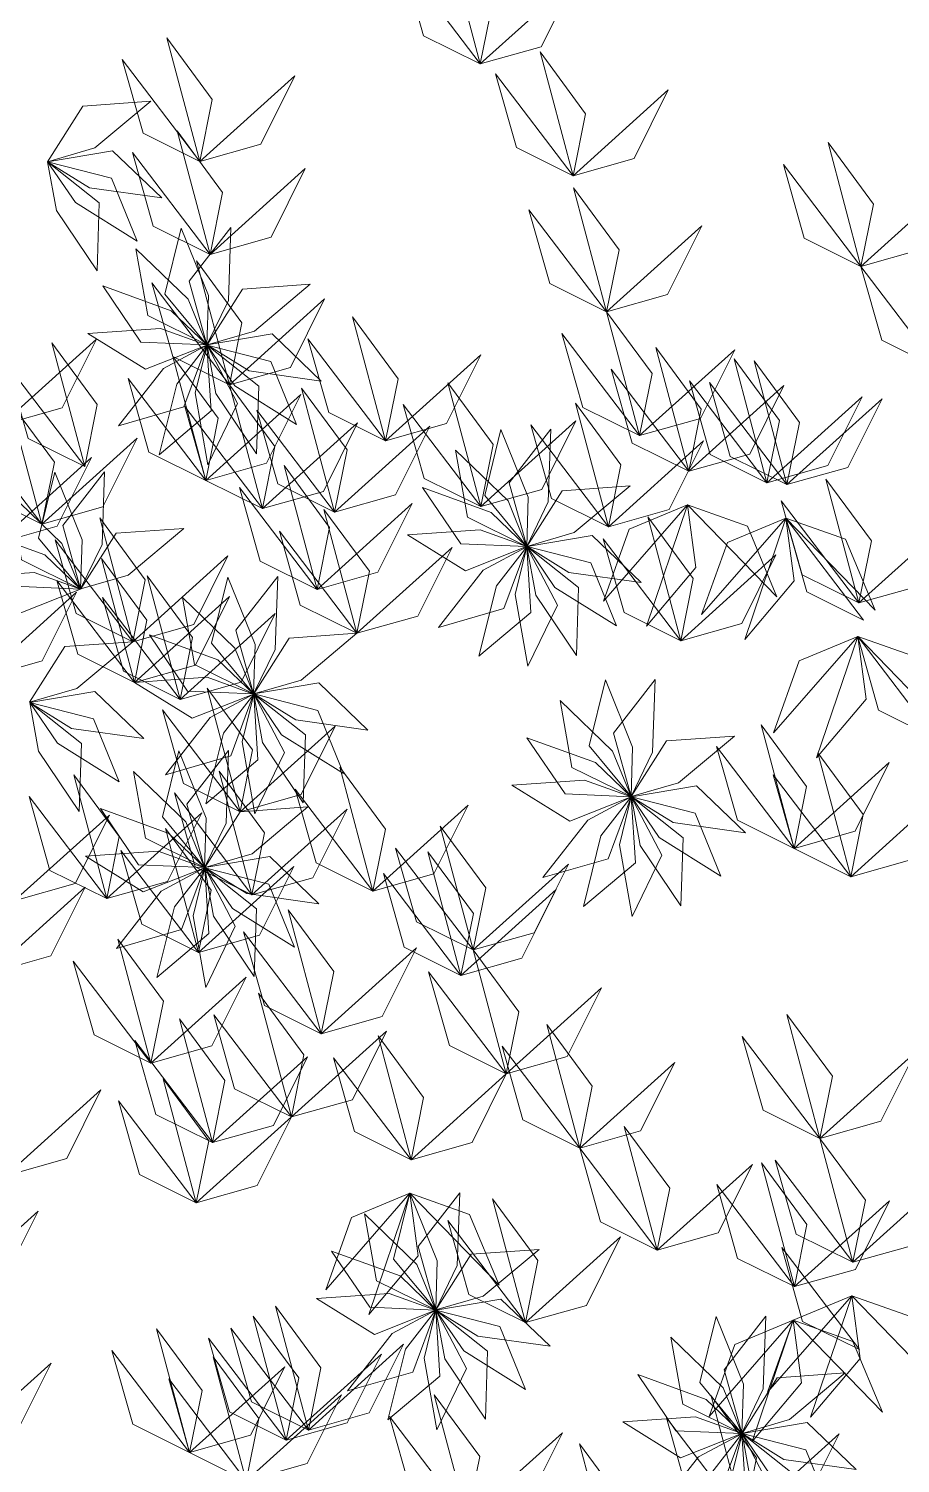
# Model space of a CAD drawing. Header units: inches. Extents: x 4350 to 28384, y -6772 to 993.
# Drawn here: x 24065.4 to 24106.2, y -993.2 to -926 of the extents above; entities that cross this region are included whole.
import ezdxf

# ---------------------------------------------------------------- set-up
doc = ezdxf.new("R2010")
doc.units = ezdxf.units.IN
doc.header["$MEASUREMENT"] = 0
doc.layers.add('ARREDAMENTO', color=2, linetype='Continuous', lineweight=18)

# ---------------------------------------------------------------- blocks, each defined once
blk = doc.blocks.new('chioma jacaranda')
at = {"layer": 'ARREDAMENTO', "lineweight": 0}
for points in [[(14557.12, -3461.943), (14557.705, -3459.036), (14555.577, -3456.146), (14557.12, -3461.943)], [(14557.12, -3461.943), (14554.466, -3460.622), (14553.489, -3457.169), (14557.12, -3461.943)], [(14557.12, -3461.943), (14559.972, -3461.136), (14561.572, -3457.924), (14557.12, -3461.943)], [(14543.994, -3466.512), (14544.579, -3463.606), (14542.452, -3460.716), (14543.994, -3466.512)], [(14543.994, -3466.512), (14541.34, -3465.191), (14540.363, -3461.738), (14543.994, -3466.512)], [(14561.461, -3467.18), (14562.045, -3464.274), (14559.918, -3461.384), (14561.461, -3467.18)], [(14561.461, -3467.18), (14558.807, -3465.859), (14557.83, -3462.406), (14561.461, -3467.18)], [(14543.994, -3466.512), (14546.847, -3465.705), (14548.446, -3462.493), (14543.994, -3466.512)], [(14541.697, -3463.685), (14539.086, -3465.875), (14536.871, -3466.519), (14538.523, -3463.914), (14541.697, -3463.685)], [(14561.461, -3467.18), (14564.313, -3466.373), (14565.913, -3463.161), (14561.461, -3467.18)], [(14544.473, -3470.863), (14545.058, -3467.957), (14542.931, -3465.067), (14544.473, -3470.863)], [(14574.932, -3471.42), (14575.517, -3468.514), (14573.39, -3465.624), (14574.932, -3471.42)], [(14542.21, -3468.215), (14538.835, -3467.74), (14536.875, -3466.525), (14539.916, -3466.01), (14542.21, -3468.215)], [(14544.473, -3470.863), (14541.819, -3469.542), (14540.842, -3466.089), (14544.473, -3470.863)], [(14539.187, -3471.628), (14537.281, -3468.802), (14536.873, -3466.532), (14539.29, -3468.448), (14539.187, -3471.628)], [(14541.062, -3470.243), (14538.171, -3468.436), (14536.875, -3466.529), (14539.862, -3467.295), (14541.062, -3470.243)], [(14544.473, -3470.863), (14547.326, -3470.056), (14548.925, -3466.844), (14544.473, -3470.863)], [(14574.932, -3471.42), (14572.279, -3470.099), (14571.302, -3466.646), (14574.932, -3471.42)], [(14563.028, -3473.544), (14563.613, -3470.638), (14561.485, -3467.748), (14563.028, -3473.544)], [(14574.932, -3471.42), (14577.785, -3470.613), (14579.385, -3467.401), (14574.932, -3471.42)], [(14563.028, -3473.544), (14560.374, -3472.223), (14559.397, -3468.77), (14563.028, -3473.544)], [(14543.119, -3469.626), (14544.396, -3472.786), (14544.323, -3475.091), (14542.357, -3472.715), (14543.119, -3469.626)], [(14545.449, -3469.607), (14545.33, -3473.013), (14544.326, -3475.09), (14543.497, -3472.119), (14545.449, -3469.607)], [(14563.028, -3473.544), (14565.88, -3472.737), (14567.48, -3469.525), (14563.028, -3473.544)], [(14540.997, -3470.591), (14543.449, -3472.959), (14544.321, -3475.094), (14541.558, -3473.723), (14540.997, -3470.591)], [(14545.38, -3476.96), (14545.965, -3474.054), (14543.838, -3471.164), (14545.38, -3476.96)], [(14578.563, -3476.194), (14575.909, -3474.873), (14574.932, -3471.42), (14578.563, -3476.194)], [(14539.452, -3472.336), (14542.655, -3473.501), (14544.32, -3475.098), (14541.238, -3474.969), (14539.452, -3472.336)], [(14545.38, -3476.96), (14542.726, -3475.639), (14541.75, -3472.186), (14545.38, -3476.96)], [(14549.16, -3472.257), (14546.549, -3474.447), (14544.334, -3475.091), (14545.986, -3472.486), (14549.16, -3472.257)], [(14545.38, -3476.96), (14548.233, -3476.154), (14549.832, -3472.941), (14545.38, -3476.96)], [(14552.687, -3479.582), (14553.272, -3476.676), (14551.145, -3473.786), (14552.687, -3479.582)], [(14564.57, -3479.34), (14565.155, -3476.434), (14563.028, -3473.544), (14564.57, -3479.34)], [(14538.75, -3474.558), (14542.15, -3474.32), (14544.32, -3475.102), (14541.453, -3476.237), (14538.75, -3474.558)], [(14534.704, -3478.846), (14537.556, -3478.039), (14539.156, -3474.826), (14534.704, -3478.846)], [(14538.611, -3480.791), (14539.196, -3477.885), (14537.069, -3474.995), (14538.611, -3480.791)], [(14540.194, -3478.883), (14542.293, -3476.197), (14544.326, -3475.107), (14543.251, -3477.998), (14540.194, -3478.883)], [(14542.091, -3480.237), (14542.916, -3476.93), (14544.329, -3475.107), (14544.523, -3478.186), (14542.091, -3480.237)], [(14544.374, -3480.703), (14543.783, -3477.346), (14544.333, -3475.106), (14545.762, -3477.84), (14544.374, -3480.703)], [(14546.65, -3480.2), (14544.744, -3477.374), (14544.336, -3475.104), (14546.753, -3477.02), (14546.65, -3480.2)], [(14548.524, -3478.815), (14545.634, -3477.008), (14544.337, -3475.101), (14547.325, -3475.867), (14548.524, -3478.815)], [(14549.673, -3476.787), (14546.298, -3476.312), (14544.338, -3475.097), (14547.379, -3474.582), (14549.673, -3476.787)], [(14552.687, -3479.582), (14550.033, -3478.261), (14549.056, -3474.808), (14552.687, -3479.582)], [(14564.57, -3479.34), (14561.916, -3478.019), (14560.939, -3474.566), (14564.57, -3479.34)], [(14544.269, -3481.435), (14544.854, -3478.529), (14542.726, -3475.639), (14544.269, -3481.435)], [(14552.687, -3479.582), (14555.54, -3478.775), (14557.139, -3475.563), (14552.687, -3479.582)], [(14564.57, -3479.34), (14567.423, -3478.533), (14569.022, -3475.321), (14564.57, -3479.34)], [(14566.875, -3481.01), (14567.46, -3478.104), (14565.332, -3475.214), (14566.875, -3481.01)], [(14570.534, -3481.544), (14571.119, -3478.638), (14568.991, -3475.748), (14570.534, -3481.544)], [(14571.47, -3481.634), (14572.055, -3478.728), (14569.928, -3475.838), (14571.47, -3481.634)], [(14538.611, -3480.791), (14535.958, -3479.47), (14534.981, -3476.017), (14538.611, -3480.791)], [(14566.875, -3481.01), (14564.221, -3479.689), (14563.244, -3476.236), (14566.875, -3481.01)], [(14544.269, -3481.435), (14541.615, -3480.114), (14540.638, -3476.661), (14544.269, -3481.435)], [(14546.923, -3482.756), (14547.508, -3479.85), (14545.38, -3476.96), (14546.923, -3482.756)], [(14550.299, -3482.917), (14550.884, -3480.011), (14548.756, -3477.121), (14550.299, -3482.917)], [(14557.144, -3482.666), (14557.729, -3479.76), (14555.602, -3476.87), (14557.144, -3482.666)], [(14566.875, -3481.01), (14569.727, -3480.204), (14571.327, -3476.991), (14566.875, -3481.01)], [(14570.534, -3481.544), (14567.88, -3480.223), (14566.903, -3476.77), (14570.534, -3481.544)], [(14571.47, -3481.634), (14568.817, -3480.313), (14567.84, -3476.86), (14571.47, -3481.634)], [(14536.606, -3483.486), (14537.191, -3480.58), (14535.064, -3477.69), (14536.606, -3483.486)], [(14544.269, -3481.435), (14547.122, -3480.629), (14548.721, -3477.416), (14544.269, -3481.435)], [(14563.111, -3483.611), (14563.696, -3480.705), (14561.569, -3477.815), (14563.111, -3483.611)], [(14570.534, -3481.544), (14573.386, -3480.737), (14574.986, -3477.525), (14570.534, -3481.544)], [(14571.47, -3481.634), (14574.323, -3480.827), (14575.922, -3477.615), (14571.47, -3481.634)], [(14546.923, -3482.756), (14544.269, -3481.435), (14543.292, -3477.982), (14546.923, -3482.756)], [(14550.299, -3482.917), (14547.645, -3481.596), (14546.668, -3478.143), (14550.299, -3482.917)], [(14557.144, -3482.666), (14554.49, -3481.345), (14553.513, -3477.892), (14557.144, -3482.666)], [(14536.606, -3483.486), (14533.952, -3482.165), (14532.975, -3478.712), (14536.606, -3483.486)], [(14546.923, -3482.756), (14549.775, -3481.95), (14551.375, -3478.737), (14546.923, -3482.756)], [(14550.299, -3482.917), (14553.151, -3482.11), (14554.751, -3478.898), (14550.299, -3482.917)], [(14557.144, -3482.666), (14559.997, -3481.86), (14561.596, -3478.647), (14557.144, -3482.666)], [(14558.086, -3479.061), (14559.363, -3482.221), (14559.29, -3484.527), (14557.324, -3482.15), (14558.086, -3479.061)], [(14560.417, -3479.042), (14560.298, -3482.448), (14559.294, -3484.525), (14558.464, -3481.554), (14560.417, -3479.042)], [(14563.111, -3483.611), (14560.457, -3482.29), (14559.48, -3478.837), (14563.111, -3483.611)], [(14536.606, -3483.486), (14539.459, -3482.679), (14541.058, -3479.467), (14536.606, -3483.486)], [(14563.111, -3483.611), (14565.964, -3482.804), (14567.563, -3479.592), (14563.111, -3483.611)], [(14534.466, -3484.386), (14537.319, -3483.579), (14538.919, -3480.367), (14534.466, -3484.386)], [(14555.965, -3480.026), (14558.417, -3482.394), (14559.288, -3484.529), (14556.525, -3483.158), (14555.965, -3480.026)], [(14537.207, -3481.052), (14538.483, -3484.212), (14538.411, -3486.518), (14536.444, -3484.141), (14537.207, -3481.052)], [(14539.537, -3481.033), (14539.418, -3484.439), (14538.414, -3486.516), (14537.584, -3483.545), (14539.537, -3481.033)], [(14549.479, -3486.541), (14550.064, -3483.635), (14547.936, -3480.745), (14549.479, -3486.541)], [(14549.479, -3486.541), (14546.825, -3485.22), (14545.848, -3481.767), (14549.479, -3486.541)], [(14554.419, -3481.771), (14557.622, -3482.937), (14559.287, -3484.533), (14556.205, -3484.404), (14554.419, -3481.771)], [(14564.127, -3481.692), (14561.516, -3483.882), (14559.301, -3484.526), (14560.953, -3481.921), (14564.127, -3481.692)], [(14574.834, -3487.173), (14575.419, -3484.267), (14573.292, -3481.377), (14574.834, -3487.173)], [(14574.834, -3487.173), (14575.419, -3484.267), (14573.292, -3481.377), (14574.834, -3487.173)], [(14535.085, -3482.017), (14537.537, -3484.385), (14538.408, -3486.521), (14535.646, -3485.149), (14535.085, -3482.017)], [(14549.479, -3486.541), (14552.331, -3485.734), (14553.931, -3482.522), (14549.479, -3486.541)], [(14566.822, -3482.577), (14564.086, -3483.718), (14562.881, -3487.098), (14566.822, -3482.577)], [(14566.822, -3482.577), (14567.212, -3485.516), (14564.896, -3488.258), (14566.822, -3482.577)], [(14566.822, -3482.577), (14569.615, -3483.573), (14570.996, -3486.885), (14566.822, -3482.577)], [(14574.834, -3487.173), (14572.18, -3485.852), (14571.203, -3482.399), (14574.834, -3487.173)], [(14574.834, -3487.173), (14572.18, -3485.852), (14571.203, -3482.399), (14574.834, -3487.173)], [(14540.858, -3488.991), (14541.443, -3486.084), (14539.316, -3483.194), (14540.858, -3488.991)], [(14551.348, -3488.591), (14551.933, -3485.685), (14549.805, -3482.795), (14551.348, -3488.591)], [(14566.502, -3488.943), (14567.087, -3486.037), (14564.96, -3483.147), (14566.502, -3488.943)], [(14571.418, -3483.201), (14568.682, -3484.342), (14567.477, -3487.722), (14571.418, -3483.201)], [(14571.418, -3483.201), (14571.808, -3486.14), (14569.492, -3488.881), (14571.418, -3483.201)], [(14575.049, -3487.975), (14572.395, -3486.654), (14571.418, -3483.201), (14575.049, -3487.975)], [(14571.418, -3483.201), (14574.21, -3484.196), (14575.592, -3487.508), (14571.418, -3483.201)], [(14574.834, -3487.173), (14577.687, -3486.366), (14579.286, -3483.154), (14574.834, -3487.173)], [(14574.834, -3487.173), (14577.687, -3486.366), (14579.286, -3483.154), (14574.834, -3487.173)], [(14533.54, -3483.762), (14536.743, -3484.928), (14538.408, -3486.524), (14535.326, -3486.395), (14533.54, -3483.762)], [(14543.248, -3483.683), (14540.636, -3485.873), (14538.421, -3486.517), (14540.074, -3483.913), (14543.248, -3483.683)], [(14551.348, -3488.591), (14548.694, -3487.27), (14547.717, -3483.817), (14551.348, -3488.591)], [(14553.717, -3483.993), (14557.117, -3483.755), (14559.288, -3484.537), (14556.42, -3485.672), (14553.717, -3483.993)], [(14540.858, -3488.991), (14538.204, -3487.669), (14537.227, -3484.216), (14540.858, -3488.991)], [(14551.348, -3488.591), (14554.2, -3487.785), (14555.8, -3484.572), (14551.348, -3488.591)], [(14555.162, -3488.318), (14557.26, -3485.632), (14559.293, -3484.542), (14558.218, -3487.433), (14555.162, -3488.318)], [(14557.058, -3489.672), (14557.883, -3486.365), (14559.297, -3484.542), (14559.491, -3487.621), (14557.058, -3489.672)], [(14559.342, -3490.138), (14558.75, -3486.781), (14559.3, -3484.541), (14560.729, -3487.275), (14559.342, -3490.138)], [(14561.617, -3489.635), (14559.712, -3486.809), (14559.303, -3484.539), (14561.721, -3486.455), (14561.617, -3489.635)], [(14564.641, -3486.222), (14561.265, -3485.747), (14559.305, -3484.532), (14562.346, -3484.017), (14564.641, -3486.222)], [(14563.492, -3488.25), (14560.601, -3486.443), (14559.305, -3484.536), (14562.292, -3485.303), (14563.492, -3488.25)], [(14566.502, -3488.943), (14563.848, -3487.622), (14562.871, -3484.169), (14566.502, -3488.943)], [(14540.938, -3490.893), (14541.523, -3487.987), (14539.396, -3485.097), (14540.938, -3490.893)], [(14540.858, -3488.991), (14543.711, -3488.184), (14545.31, -3484.971), (14540.858, -3488.991)], [(14566.502, -3488.943), (14569.355, -3488.136), (14570.954, -3484.924), (14566.502, -3488.943)], [(14532.838, -3485.984), (14536.238, -3485.746), (14538.408, -3486.528), (14535.54, -3487.663), (14532.838, -3485.984)], [(14543.075, -3491.693), (14543.66, -3488.787), (14541.532, -3485.897), (14543.075, -3491.693)], [(14540.938, -3490.893), (14538.284, -3489.572), (14537.307, -3486.119), (14540.938, -3490.893)], [(14545.307, -3485.96), (14546.584, -3489.121), (14546.511, -3491.426), (14544.545, -3489.05), (14545.307, -3485.96)], [(14547.638, -3485.941), (14547.518, -3489.348), (14546.514, -3491.425), (14545.685, -3488.454), (14547.638, -3485.941)], [(14533.772, -3490.692), (14536.625, -3489.885), (14538.224, -3486.672), (14533.772, -3490.692)], [(14543.075, -3491.693), (14540.421, -3490.372), (14539.444, -3486.919), (14543.075, -3491.693)], [(14540.938, -3490.893), (14543.791, -3490.086), (14545.39, -3486.874), (14540.938, -3490.893)], [(14543.186, -3486.926), (14545.637, -3489.294), (14546.509, -3491.429), (14543.746, -3490.058), (14543.186, -3486.926)], [(14543.075, -3491.693), (14545.928, -3490.887), (14547.527, -3487.674), (14543.075, -3491.693)], [(14551.348, -3488.591), (14548.737, -3490.782), (14546.522, -3491.426), (14548.174, -3488.821), (14551.348, -3488.591)], [(14540.858, -3488.991), (14538.247, -3491.181), (14536.032, -3491.825), (14537.685, -3489.22), (14540.858, -3488.991)], [(14541.64, -3488.67), (14544.843, -3489.836), (14546.508, -3491.433), (14543.426, -3491.304), (14541.64, -3488.67)], [(14574.782, -3488.74), (14572.046, -3489.881), (14570.84, -3493.261), (14574.782, -3488.74)], [(14574.782, -3488.74), (14575.171, -3491.679), (14572.856, -3494.42), (14574.782, -3488.74)], [(14578.413, -3493.514), (14575.759, -3492.193), (14574.782, -3488.74), (14578.413, -3493.514)], [(14574.782, -3488.74), (14577.574, -3489.735), (14578.956, -3493.047), (14574.782, -3488.74)], [(14540.938, -3490.893), (14544.338, -3490.655), (14546.509, -3491.437), (14543.641, -3492.572), (14540.938, -3490.893)], [(14545.88, -3496.953), (14546.465, -3494.047), (14544.338, -3491.157), (14545.88, -3496.953)], [(14551.861, -3493.122), (14548.486, -3492.647), (14546.526, -3491.432), (14549.567, -3490.917), (14551.861, -3493.122)], [(14562.971, -3490.772), (14564.247, -3493.932), (14564.175, -3496.237), (14562.209, -3493.861), (14562.971, -3490.772)], [(14565.301, -3490.753), (14565.182, -3494.159), (14564.178, -3496.236), (14563.349, -3493.265), (14565.301, -3490.753)], [(14538.349, -3496.934), (14536.443, -3494.108), (14536.034, -3491.838), (14538.452, -3493.754), (14538.349, -3496.934)], [(14541.372, -3493.521), (14537.997, -3493.046), (14536.036, -3491.831), (14539.077, -3491.316), (14541.372, -3493.521)], [(14540.223, -3495.549), (14537.333, -3493.742), (14536.036, -3491.835), (14539.024, -3492.601), (14540.223, -3495.549)], [(14542.382, -3495.217), (14544.481, -3492.532), (14546.514, -3491.442), (14545.439, -3494.333), (14542.382, -3495.217)], [(14544.279, -3496.572), (14545.104, -3493.265), (14546.517, -3491.442), (14546.711, -3494.521), (14544.279, -3496.572)], [(14546.563, -3497.038), (14545.971, -3493.681), (14546.521, -3491.441), (14547.95, -3494.175), (14546.563, -3497.038)], [(14548.838, -3496.535), (14546.932, -3493.709), (14546.524, -3491.439), (14548.941, -3493.355), (14548.838, -3496.535)], [(14550.713, -3495.15), (14547.822, -3493.343), (14546.526, -3491.435), (14549.513, -3492.202), (14550.713, -3495.15)], [(14560.849, -3491.737), (14563.301, -3494.105), (14564.173, -3496.24), (14561.41, -3494.869), (14560.849, -3491.737)], [(14545.88, -3496.953), (14543.227, -3495.632), (14542.25, -3492.179), (14545.88, -3496.953)], [(14545.88, -3496.953), (14548.733, -3496.146), (14550.333, -3492.934), (14545.88, -3496.953)], [(14571.802, -3498.669), (14572.387, -3495.763), (14570.26, -3492.873), (14571.802, -3498.669)], [(14559.304, -3493.481), (14562.507, -3494.647), (14564.172, -3496.244), (14561.09, -3496.115), (14559.304, -3493.481)], [(14569.012, -3493.402), (14566.401, -3495.593), (14564.186, -3496.237), (14565.838, -3493.632), (14569.012, -3493.402)], [(14571.802, -3498.669), (14569.149, -3497.348), (14568.172, -3493.895), (14571.802, -3498.669)], [(14543.013, -3494.092), (14544.29, -3497.252), (14544.217, -3499.558), (14542.251, -3497.181), (14543.013, -3494.092)], [(14545.344, -3494.073), (14545.225, -3497.479), (14544.221, -3499.556), (14543.391, -3496.585), (14545.344, -3494.073)], [(14571.802, -3498.669), (14574.655, -3497.863), (14576.255, -3494.65), (14571.802, -3498.669)], [(14574.456, -3499.991), (14575.041, -3497.084), (14572.914, -3494.194), (14574.456, -3499.991)], [(14539.637, -3501.011), (14540.222, -3498.105), (14538.095, -3495.215), (14539.637, -3501.011)], [(14540.892, -3495.057), (14543.344, -3497.425), (14544.215, -3499.561), (14541.452, -3498.189), (14540.892, -3495.057)], [(14546.436, -3500.841), (14547.021, -3497.934), (14544.894, -3495.044), (14546.436, -3500.841)], [(14552.091, -3500.663), (14552.676, -3497.757), (14550.549, -3494.867), (14552.091, -3500.663)], [(14574.456, -3499.991), (14571.802, -3498.669), (14570.825, -3495.216), (14574.456, -3499.991)], [(14552.091, -3500.663), (14549.438, -3499.342), (14548.461, -3495.889), (14552.091, -3500.663)], [(14558.602, -3495.704), (14562.002, -3495.466), (14564.172, -3496.248), (14561.305, -3497.383), (14558.602, -3495.704)], [(14569.525, -3497.933), (14566.15, -3497.458), (14564.19, -3496.243), (14567.231, -3495.728), (14569.525, -3497.933)], [(14574.456, -3499.991), (14577.309, -3499.184), (14578.908, -3495.971), (14574.456, -3499.991)], [(14539.637, -3501.011), (14536.984, -3499.69), (14536.007, -3496.237), (14539.637, -3501.011)], [(14546.436, -3500.841), (14543.782, -3499.519), (14542.805, -3496.066), (14546.436, -3500.841)], [(14552.091, -3500.663), (14554.944, -3499.857), (14556.544, -3496.644), (14552.091, -3500.663)], [(14560.046, -3500.029), (14562.145, -3497.343), (14564.178, -3496.253), (14563.103, -3499.144), (14560.046, -3500.029)], [(14561.943, -3501.383), (14562.767, -3498.076), (14564.181, -3496.253), (14564.375, -3499.332), (14561.943, -3501.383)], [(14564.226, -3501.849), (14563.635, -3498.492), (14564.185, -3496.252), (14565.614, -3498.986), (14564.226, -3501.849)], [(14566.502, -3501.346), (14564.596, -3498.52), (14564.188, -3496.25), (14566.605, -3498.166), (14566.502, -3501.346)], [(14568.376, -3499.961), (14565.486, -3498.154), (14564.189, -3496.247), (14567.177, -3497.013), (14568.376, -3499.961)], [(14535.313, -3501.12), (14538.165, -3500.313), (14539.765, -3497.101), (14535.313, -3501.12)], [(14539.346, -3496.802), (14542.549, -3497.968), (14544.214, -3499.564), (14541.132, -3499.435), (14539.346, -3496.802)], [(14539.637, -3501.011), (14542.49, -3500.205), (14544.09, -3496.992), (14539.637, -3501.011)], [(14549.054, -3496.723), (14546.443, -3498.914), (14544.228, -3499.557), (14545.88, -3496.953), (14549.054, -3496.723)], [(14546.436, -3500.841), (14549.289, -3500.034), (14550.888, -3496.821), (14546.436, -3500.841)], [(14543.935, -3503.533), (14544.52, -3500.626), (14542.392, -3497.736), (14543.935, -3503.533)], [(14556.789, -3503.419), (14557.374, -3500.513), (14555.246, -3497.623), (14556.789, -3503.419)], [(14556.789, -3503.419), (14554.135, -3502.098), (14553.158, -3498.645), (14556.789, -3503.419)], [(14538.644, -3499.024), (14542.044, -3498.787), (14544.215, -3499.568), (14541.347, -3500.704), (14538.644, -3499.024)], [(14543.935, -3503.533), (14541.281, -3502.211), (14540.304, -3498.758), (14543.935, -3503.533)], [(14549.568, -3501.253), (14546.192, -3500.779), (14544.232, -3499.563), (14547.273, -3499.049), (14549.568, -3501.253)], [(14556.213, -3504.613), (14556.798, -3501.707), (14554.67, -3498.817), (14556.213, -3504.613)], [(14540.089, -3503.349), (14542.187, -3500.663), (14544.22, -3499.573), (14543.145, -3502.464), (14540.089, -3503.349)], [(14541.985, -3504.703), (14542.81, -3501.396), (14544.224, -3499.574), (14544.418, -3502.652), (14541.985, -3504.703)], [(14544.269, -3505.169), (14543.677, -3501.813), (14544.227, -3499.573), (14545.656, -3502.306), (14544.269, -3505.169)], [(14543.935, -3503.533), (14546.787, -3502.726), (14548.387, -3499.513), (14543.935, -3503.533)], [(14546.544, -3504.666), (14544.639, -3501.84), (14544.23, -3499.57), (14546.648, -3501.486), (14546.544, -3504.666)], [(14548.419, -3503.281), (14545.528, -3501.475), (14544.232, -3499.567), (14547.219, -3500.334), (14548.419, -3503.281)], [(14556.213, -3504.613), (14553.559, -3503.292), (14552.582, -3499.839), (14556.213, -3504.613)], [(14556.789, -3503.419), (14559.641, -3502.613), (14561.241, -3499.4), (14556.789, -3503.419)], [(14534.171, -3504.501), (14537.024, -3503.694), (14538.623, -3500.482), (14534.171, -3504.501)], [(14556.213, -3504.613), (14559.066, -3503.806), (14560.665, -3500.594), (14556.213, -3504.613)], [(14549.676, -3507.337), (14550.261, -3504.431), (14548.134, -3501.541), (14549.676, -3507.337)], [(14549.676, -3507.337), (14550.261, -3504.431), (14548.134, -3501.541), (14549.676, -3507.337)], [(14549.676, -3507.337), (14547.022, -3506.016), (14546.045, -3502.563), (14549.676, -3507.337)], [(14549.676, -3507.337), (14547.022, -3506.016), (14546.045, -3502.563), (14549.676, -3507.337)], [(14541.703, -3508.714), (14542.288, -3505.808), (14540.161, -3502.918), (14541.703, -3508.714)], [(14549.676, -3507.337), (14552.529, -3506.53), (14554.128, -3503.318), (14549.676, -3507.337)], [(14549.676, -3507.337), (14552.529, -3506.53), (14554.128, -3503.318), (14549.676, -3507.337)], [(14541.703, -3508.714), (14539.05, -3507.393), (14538.073, -3503.94), (14541.703, -3508.714)], [(14558.331, -3509.215), (14558.916, -3506.309), (14556.789, -3503.419), (14558.331, -3509.215)], [(14541.703, -3508.714), (14544.556, -3507.907), (14546.156, -3504.695), (14541.703, -3508.714)], [(14558.331, -3509.215), (14555.678, -3507.894), (14554.701, -3504.441), (14558.331, -3509.215)], [(14558.331, -3509.215), (14561.184, -3508.409), (14562.783, -3505.196), (14558.331, -3509.215)], [(14548.279, -3511.232), (14548.864, -3508.326), (14546.737, -3505.436), (14548.279, -3511.232)], [(14544.583, -3512.437), (14545.168, -3509.53), (14543.04, -3506.64), (14544.583, -3512.437)], [(14548.279, -3511.232), (14545.625, -3509.911), (14544.648, -3506.458), (14548.279, -3511.232)], [(14573.009, -3512.238), (14573.594, -3509.332), (14571.466, -3506.442), (14573.009, -3512.238)], [(14548.279, -3511.232), (14551.132, -3510.425), (14552.731, -3507.213), (14548.279, -3511.232)], [(14561.769, -3512.697), (14562.354, -3509.791), (14560.226, -3506.901), (14561.769, -3512.697)], [(14544.583, -3512.437), (14541.929, -3511.116), (14540.952, -3507.663), (14544.583, -3512.437)], [(14553.879, -3513.235), (14554.464, -3510.328), (14552.337, -3507.438), (14553.879, -3513.235)], [(14561.769, -3512.697), (14559.115, -3511.376), (14558.138, -3507.923), (14561.769, -3512.697)], [(14573.009, -3512.238), (14570.355, -3510.917), (14569.378, -3507.464), (14573.009, -3512.238)], [(14544.583, -3512.437), (14547.435, -3511.63), (14549.035, -3508.417), (14544.583, -3512.437)], [(14553.879, -3513.235), (14551.225, -3511.914), (14550.248, -3508.461), (14553.879, -3513.235)], [(14561.769, -3512.697), (14564.621, -3511.89), (14566.221, -3508.678), (14561.769, -3512.697)], [(14573.009, -3512.238), (14575.861, -3511.431), (14577.461, -3508.219), (14573.009, -3512.238)], [(14553.879, -3513.235), (14556.732, -3512.428), (14558.331, -3509.215), (14553.879, -3513.235)], [(14534.916, -3513.991), (14537.769, -3513.184), (14539.368, -3509.972), (14534.916, -3513.991)], [(14543.827, -3515.251), (14544.412, -3512.345), (14542.285, -3509.455), (14543.827, -3515.251)], [(14543.827, -3515.251), (14541.173, -3513.93), (14540.196, -3510.477), (14543.827, -3515.251)], [(14543.827, -3515.251), (14546.68, -3514.444), (14548.279, -3511.232), (14543.827, -3515.251)], [(14565.4, -3517.471), (14565.985, -3514.565), (14563.857, -3511.675), (14565.4, -3517.471)], [(14565.4, -3517.471), (14562.746, -3516.15), (14561.769, -3512.697), (14565.4, -3517.471)], [(14574.551, -3518.034), (14575.136, -3515.128), (14573.009, -3512.238), (14574.551, -3518.034)], [(14565.4, -3517.471), (14568.252, -3516.664), (14569.852, -3513.452), (14565.4, -3517.471)], [(14571.815, -3519.175), (14572.4, -3516.269), (14570.273, -3513.379), (14571.815, -3519.175)], [(14574.551, -3518.034), (14571.897, -3516.713), (14570.92, -3513.26), (14574.551, -3518.034)], [(14574.551, -3518.034), (14577.404, -3517.228), (14579.003, -3514.015), (14574.551, -3518.034)], [(14553.827, -3514.802), (14551.091, -3515.943), (14549.885, -3519.323), (14553.827, -3514.802)], [(14553.827, -3514.802), (14554.216, -3517.74), (14551.901, -3520.482), (14553.827, -3514.802)], [(14553.827, -3514.802), (14555.104, -3517.962), (14555.031, -3520.267), (14553.065, -3517.891), (14553.827, -3514.802)], [(14553.827, -3514.802), (14556.619, -3515.797), (14558.001, -3519.109), (14553.827, -3514.802)], [(14556.157, -3514.783), (14556.038, -3518.189), (14555.034, -3520.266), (14554.205, -3517.295), (14556.157, -3514.783)], [(14571.815, -3519.175), (14569.161, -3517.854), (14568.184, -3514.401), (14571.815, -3519.175)], [(14559.234, -3520.861), (14559.819, -3517.954), (14557.692, -3515.064), (14559.234, -3520.861)], [(14571.815, -3519.175), (14574.668, -3518.368), (14576.267, -3515.156), (14571.815, -3519.175)], [(14531.975, -3519.667), (14534.828, -3518.861), (14536.427, -3515.648), (14531.975, -3519.667)], [(14551.706, -3515.767), (14554.157, -3518.135), (14555.029, -3520.27), (14552.266, -3518.899), (14551.706, -3515.767)], [(14559.234, -3520.861), (14556.58, -3519.54), (14555.603, -3516.086), (14559.234, -3520.861)], [(14559.868, -3517.432), (14557.257, -3519.623), (14555.042, -3520.267), (14556.694, -3517.662), (14559.868, -3517.432)], [(14559.234, -3520.861), (14562.087, -3520.054), (14563.686, -3516.841), (14559.234, -3520.861)], [(14574.857, -3522.122), (14572.203, -3520.801), (14571.226, -3517.348), (14574.857, -3522.122)], [(14550.16, -3517.512), (14553.363, -3518.677), (14555.028, -3520.274), (14551.946, -3520.145), (14550.16, -3517.512)], [(14549.458, -3519.734), (14552.858, -3519.496), (14555.028, -3520.278), (14552.161, -3521.413), (14549.458, -3519.734)], [(14549.073, -3525.889), (14549.658, -3522.983), (14547.531, -3520.093), (14549.073, -3525.889)], [(14560.381, -3521.963), (14557.006, -3521.488), (14555.046, -3520.273), (14558.087, -3519.758), (14560.381, -3521.963)], [(14574.499, -3519.601), (14571.763, -3520.742), (14570.558, -3524.122), (14574.499, -3519.601)], [(14574.499, -3519.601), (14574.889, -3522.54), (14572.573, -3525.282), (14574.499, -3519.601)], [(14574.499, -3519.601), (14577.291, -3520.597), (14578.673, -3523.909), (14574.499, -3519.601)], [(14548.038, -3526.356), (14548.623, -3523.45), (14546.495, -3520.56), (14548.038, -3526.356)], [(14550.902, -3524.059), (14553.001, -3521.373), (14555.034, -3520.283), (14553.959, -3523.174), (14550.902, -3524.059)], [(14552.799, -3525.413), (14553.624, -3522.106), (14555.037, -3520.283), (14555.231, -3523.362), (14552.799, -3525.413)], [(14555.082, -3525.879), (14554.491, -3522.522), (14555.041, -3520.282), (14556.47, -3523.016), (14555.082, -3525.879)], [(14557.358, -3525.376), (14555.452, -3522.55), (14555.044, -3520.28), (14557.461, -3522.196), (14557.358, -3525.376)], [(14559.232, -3523.991), (14556.342, -3522.184), (14555.045, -3520.277), (14558.033, -3521.043), (14559.232, -3523.991)], [(14568.151, -3520.579), (14569.428, -3523.739), (14569.355, -3526.045), (14567.389, -3523.668), (14568.151, -3520.579)], [(14571.763, -3520.742), (14569.027, -3521.883), (14567.821, -3525.263), (14571.763, -3520.742)], [(14570.482, -3520.56), (14570.363, -3523.966), (14569.359, -3526.043), (14568.529, -3523.072), (14570.482, -3520.56)], [(14571.763, -3520.742), (14572.152, -3523.681), (14569.837, -3526.422), (14571.763, -3520.742)], [(14571.763, -3520.742), (14574.555, -3521.738), (14575.937, -3525.05), (14571.763, -3520.742)], [(14543.515, -3526.942), (14544.1, -3524.036), (14541.972, -3521.146), (14543.515, -3526.942)], [(14549.073, -3525.889), (14546.42, -3524.568), (14545.443, -3521.115), (14549.073, -3525.889)], [(14543.515, -3526.942), (14540.861, -3525.621), (14539.884, -3522.168), (14543.515, -3526.942)], [(14548.038, -3526.356), (14545.384, -3525.035), (14544.407, -3521.582), (14548.038, -3526.356)], [(14549.073, -3525.889), (14551.926, -3525.083), (14553.526, -3521.87), (14549.073, -3525.889)], [(14566.03, -3521.544), (14568.481, -3523.912), (14569.353, -3526.048), (14566.59, -3524.676), (14566.03, -3521.544)], [(14532.581, -3526.774), (14535.434, -3525.967), (14537.033, -3522.755), (14532.581, -3526.774)], [(14546.168, -3528.263), (14546.753, -3525.357), (14544.626, -3522.467), (14546.168, -3528.263)], [(14548.038, -3526.356), (14550.89, -3525.55), (14552.49, -3522.337), (14548.038, -3526.356)], [(14546.168, -3528.263), (14543.515, -3526.942), (14542.538, -3523.489), (14546.168, -3528.263)], [(14543.515, -3526.942), (14546.367, -3526.135), (14547.967, -3522.923), (14543.515, -3526.942)], [(14564.484, -3523.289), (14567.687, -3524.455), (14569.352, -3526.051), (14566.27, -3525.922), (14564.484, -3523.289)], [(14574.192, -3523.21), (14571.581, -3525.401), (14569.366, -3526.044), (14571.018, -3523.44), (14574.192, -3523.21)], [(14546.168, -3528.263), (14549.021, -3527.456), (14550.621, -3524.244), (14546.168, -3528.263)], [(14556.508, -3530.037), (14557.092, -3527.131), (14554.965, -3524.241), (14556.508, -3530.037)], [(14569.459, -3530.089), (14570.044, -3527.183), (14567.917, -3524.293), (14569.459, -3530.089)], [(14556.508, -3530.037), (14553.854, -3528.716), (14552.877, -3525.263), (14556.508, -3530.037)], [(14563.782, -3525.511), (14567.182, -3525.274), (14569.353, -3526.055), (14566.485, -3527.191), (14563.782, -3525.511)], [(14569.459, -3530.089), (14566.805, -3528.768), (14565.828, -3525.315), (14569.459, -3530.089)], [(14574.705, -3527.74), (14571.33, -3527.266), (14569.37, -3526.05), (14572.411, -3525.536), (14574.705, -3527.74)], [(14556.508, -3530.037), (14559.36, -3529.231), (14560.96, -3526.018), (14556.508, -3530.037)], [(14565.226, -3529.836), (14567.325, -3527.15), (14569.358, -3526.06), (14568.283, -3528.951), (14565.226, -3529.836)], [(14567.123, -3531.19), (14567.948, -3527.883), (14569.362, -3526.061), (14569.555, -3529.139), (14567.123, -3531.19)], [(14569.407, -3531.656), (14568.815, -3528.3), (14569.365, -3526.06), (14570.794, -3528.793), (14569.407, -3531.656)], [(14571.682, -3531.153), (14569.776, -3528.328), (14569.368, -3526.057), (14571.785, -3527.973), (14571.682, -3531.153)], [(14573.557, -3529.768), (14570.666, -3527.962), (14569.37, -3526.054), (14572.357, -3526.821), (14573.557, -3529.768)], [(14569.459, -3530.089), (14572.312, -3529.283), (14573.911, -3526.07), (14569.459, -3530.089)], [(14563.308, -3532.338), (14563.893, -3529.432), (14561.765, -3526.542), (14563.308, -3532.338)]]:
    blk.add_lwpolyline(points, dxfattribs=at)

msp = doc.modelspace()

# ---------------------------------------------------------------- block references
msp.add_blockref('chioma jacaranda', (9529.428, 2534.277))

doc.saveas('drawing.dxf')
